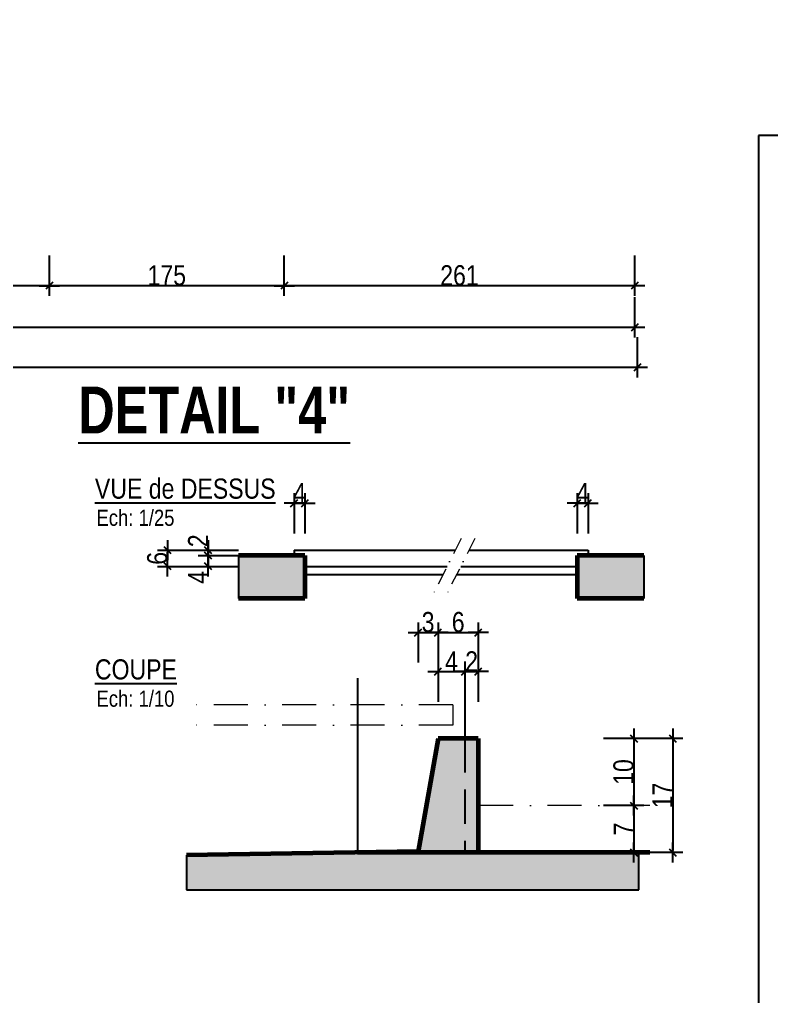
# Model space of a CAD drawing. Header units: millimetres. Extents: x 7120 to 15038, y -9128 to -4928.
# Drawn here: x 13437 to 13998, y -8284 to -7556 of the extents above; entities that cross this region are included whole.
import ezdxf
from ezdxf.enums import TextEntityAlignment as Align

# ---------------------------------------------------------------- set-up
doc = ezdxf.new("R2010")
doc.units = ezdxf.units.MM
doc.linetypes.add('CACHEX2', pattern=[19.05, 12.7, -6.35])
doc.linetypes.add('TIRETPTX2', pattern=[50.8, 25.4, -12.7, 0, -12.7])
for name, color, linetype in [('01-cartouche-cage A', 7, 'Continuous'), ('01_Cad_2', 5, 'Continuous'), ('01_cote_gen', 4, 'Continuous'), ('01_linteaux', 2, 'Continuous'), ('01_poch_BN', 9, 'Continuous'), ('01_poch_murs', 253, 'Continuous'), ('01_texte', 230, 'Continuous'), ('AA_COTES', 2, 'Continuous')]:
    doc.layers.add(name, color=color, linetype=linetype)
doc.layers.add('01_murs_coup', color=5, linetype='Continuous', lineweight=60)
doc.layers.add('01_tram_axes', color=2, linetype='TIRETPTX2', lineweight=9)
doc.styles.add('ARIAL NA', font='ARIALN.TTF')
doc.styles.add('impact', font='impact.ttf')
doc.styles.add('STYLE2', font='ARIALN.TTF')
doc.styles.add('stylemattecart', font='ARIALN.TTF')
doc.dimstyles.new('JB10', dxfattribs={"dimscale": 0.1, "dimtxt": 150, "dimasz": 15, "dimexe": 0.1, "dimexo": 0.1, "dimgap": 0.09, "dimtad": 1, "dimdec": 1, "dimlfac": 0.2, "dimdsep": 46, "dimtxsty": 'STYLE2', "dimblk1": 'BOND_G', "dimblk2": 'BOND_D', "dimsah": 1, "dimcen": 1.5, "dimdle": 0.01, "dimse1": 1, "dimse2": 1, "dimclrd": 4, "dimclre": 2, "dimclrt": 6, "dimazin": 2, "dimtfac": 2.333333, "dimtdec": 1, "dimtix": 1, "dimtmove": 2, "dimatfit": 3, "dimldrblk": 'BOND_G', "dimfxl": 1, "dimtolj": 1, "dimtzin": 0, "dimarcsym": 0})
doc.dimstyles.new('JB25', dxfattribs={"dimscale": 0.1, "dimtxt": 150, "dimasz": 15, "dimexe": 0.1, "dimexo": 0.1, "dimgap": 0.09, "dimtad": 1, "dimdec": 1, "dimlfac": 0.5, "dimdsep": 46, "dimtxsty": 'STYLE2', "dimblk1": 'BOND_G', "dimblk2": 'BOND_D', "dimsah": 1, "dimcen": 1.5, "dimdle": 0.01, "dimse1": 1, "dimse2": 1, "dimclrd": 4, "dimclre": 2, "dimclrt": 6, "dimazin": 2, "dimtfac": 2.333333, "dimtdec": 1, "dimtix": 1, "dimtmove": 2, "dimatfit": 3, "dimldrblk": 'BOND_G', "dimfxl": 1, "dimtolj": 1, "dimtzin": 0, "dimarcsym": 0})
doc.dimstyles.new('JB50', dxfattribs={"dimscale": 0.1, "dimtxt": 150, "dimasz": 15, "dimexe": 0.1, "dimexo": 0.1, "dimgap": 0.09, "dimtad": 1, "dimdec": 1, "dimdsep": 46, "dimtxsty": 'STYLE2', "dimblk1": 'BOND_G', "dimblk2": 'BOND_D', "dimsah": 1, "dimcen": 1.5, "dimdle": 0.01, "dimse1": 1, "dimse2": 1, "dimclrd": 4, "dimclre": 2, "dimclrt": 6, "dimazin": 2, "dimtfac": 2.333333, "dimtdec": 1, "dimtix": 1, "dimtmove": 2, "dimatfit": 3, "dimldrblk": 'BOND_G', "dimfxl": 1, "dimtolj": 1, "dimtzin": 0, "dimarcsym": 0})

# ---------------------------------------------------------------- blocks, each defined once
blk = doc.blocks.new('BOND_G')
at = {"layer": 'AA_COTES', "color": 0}
for p, q in [((0, -5), (0, 15)), ((5, 0), (-5, 0)), ((1.77, 1.77), (-1.77, -1.77))]:
    blk.add_line(p, q, dxfattribs=at)
blk = doc.blocks.new('BOND_D')
at = {"layer": 'AA_COTES', "color": 0}
for p, q in [((0, 5), (0, -15)), ((5, 0), (-5, 0)), ((-1.77, -1.77), (1.77, 1.77))]:
    blk.add_line(p, q, dxfattribs=at)
blk = doc.blocks.new('*D62')
at = {"layer": '01_cote_gen', "color": 4, "lineweight": -2, "transparency": 16777216}
blk.add_line((13458.13, -7754.55), (13269.13, -7754.55), dxfattribs=at)
at = {"layer": 'DEFPOINTS', "color": 0}
for p in [(13267.63, -7660.95), (13459.63, -7660.95), (13267.63, -7754.55)]:
    blk.add_point(p, dxfattribs=at)
at = {"layer": '01_cote_gen', "color": 4, "lineweight": -2, "transparency": 16777216, "xscale": 1.5, "yscale": 1.5, "zscale": 1.5, "rotation": 180}
blk.add_blockref('BOND_D', (13267.63, -7754.55), dxfattribs=at)
at = {"layer": '01_cote_gen', "color": 4, "lineweight": -2, "transparency": 16777216, "xscale": 1.5, "yscale": 1.5, "zscale": 1.5}
blk.add_blockref('BOND_G', (13459.63, -7754.55), dxfattribs=at)
at = {"layer": '01_cote_gen', "color": 6, "transparency": 16777216, "insert": (13363.63, -7746.89), "char_height": 15, "attachment_point": 5, "style": 'STYLE2'}
blk.add_mtext('\\A1;192', dxfattribs=at)
blk = doc.blocks.new('*D67')
at = {"layer": '01_cote_gen', "color": 4, "lineweight": -2, "transparency": 16777216}
blk.add_line((13896.13, -7815.47), (9422.13, -7815.47), dxfattribs=at)
at = {"layer": 'DEFPOINTS', "color": 0}
for p in [(9420.63, -7661.49), (13897.63, -7732.05), (9420.63, -7815.47)]:
    blk.add_point(p, dxfattribs=at)
at = {"layer": '01_cote_gen', "color": 4, "lineweight": -2, "transparency": 16777216, "xscale": 1.5, "yscale": 1.5, "zscale": 1.5, "rotation": 180}
blk.add_blockref('BOND_D', (9420.63, -7815.47), dxfattribs=at)
at = {"layer": '01_cote_gen', "color": 4, "lineweight": -2, "transparency": 16777216, "xscale": 1.5, "yscale": 1.5, "zscale": 1.5}
blk.add_blockref('BOND_G', (13897.63, -7815.47), dxfattribs=at)
at = {"layer": '01_cote_gen', "color": 6, "transparency": 16777216, "insert": (11659.13, -7807.96), "char_height": 15, "attachment_point": 5, "style": 'STYLE2'}
blk.add_mtext('\\A1;4477', dxfattribs=at)
blk = doc.blocks.new('cartstruc')
at = {"layer": '01-cartouche-cage A', "linetype": 'Continuous'}
for p, q in [((0, 1485), (-1050, 1485)), ((-1050, 1485), (-1050, 0))]:
    blk.add_line(p, q, dxfattribs=at)
at = {"layer": '01-cartouche-cage A', "color": 7, "style": 'stylemattecart'}
for tag, height, p in [('NOMCLIENT', 30, (-525.01, 1399.62)), ('ADRESSE1CLIENT', 25, (-525.02, 1326.7)), ('ADRESSE2CLIENT', 25, (-525.03, 1283.86)), ('NOMAFFAIRE1', 45, (-525.05, 1189.84)), ('NOMAFFAIRE2', 45, (-525.07, 1110.44)), ('NOMAFFAIRE3', 45, (-525.08, 1031.74)), ('ADRESSE1AFFAIRE', 20, (-525.1, 943.27)), ('ADRESSE2AFFAIRE', 20, (-525.11, 909.19)), ('INDICE-A', 15, (-959.12, 428.37)), ('DATE-A', 15, (-861.87, 428.37)), ('INDICE-B', 15, (-959.12, 400.48)), ('DATE-B', 15, (-861.87, 400.48)), ('INDICE-C', 15, (-959.12, 369.37)), ('DATE-C', 15, (-861.87, 369.37)), ('INDICE-D', 15, (-959.12, 338.27)), ('DATE-D', 15, (-861.87, 338.27)), ('INDICE-E', 15, (-959.12, 307.16)), ('DATE-E', 15, (-861.87, 307.16)), ('INDICE-F', 15, (-959.12, 276.06)), ('DATE-F', 15, (-861.87, 276.06))]:
    blk.add_attdef(tag, text='', height=height, dxfattribs=at).set_placement(p, align=Align.MIDDLE_CENTER)
for tag, height, p in [('NOMARCHI', 15, (-831.13, 803.31)), ('MODEL', 15, (-408.94, 803.31)), ('BETSTRUCTURE', 15, (-831.13, 776.53)), ('MOE', 15, (-408.94, 776.53)), ('BETFLUIDES', 15, (-831.13, 749.48)), ('CSPS', 15, (-408.94, 749.48)), ('ECONOMISTE', 15, (-831.13, 722.7)), ('OPC', 15, (-408.94, 722.7)), ('BDC', 15, (-831.13, 695.93)), ('NOMENTREPRISE', 15, (-408.94, 695.93)), ('NUMBAT', 27, (-249.53, 614.69)), ('PHASE', 35, (-249.53, 537.94)), ('CONT-SOL', 12, (-138.62, 490.23)), ('NOMDESS', 15, (-451.79, 132.3)), ('NOMING', 15, (-451.79, 104.26)), ('ECH', 15, (-451.79, 76.34)), ('NUMAFF', 25, (-196.33, 48.91))]:
    blk.add_attdef(tag, text='', height=height, dxfattribs=at).set_placement(p, align=Align.BOTTOM_LEFT)
at = {"layer": '01-cartouche-cage A', "color": 7, "style": 'stylemattecart', "width": 0.8}
for tag, p in [('TITRTEPLAN1', (-677.28, 664.55)), ('TITRTEPLAN2', (-677.28, 610.16)), ('TITRTEPLAN3', (-677.28, 556)), ('TITRTEPLAN4', (-677.28, 501.38))]:
    blk.add_attdef(tag, text='', height=33, dxfattribs=at).set_placement(p, align=Align.MIDDLE_CENTER)
at = {"layer": '01-cartouche-cage A', "color": 7, "style": 'stylemattecart'}
for tag, p in [('MODIF-A', (-802.62, 428.37)), ('MODIF-B', (-802.62, 400.48)), ('MODIF-C', (-802.62, 369.37)), ('MODIF-D', (-802.62, 338.27)), ('MODIF-E', (-802.62, 307.16)), ('MODIF-F', (-802.62, 276.06))]:
    blk.add_attdef(tag, text='', height=15, dxfattribs=at).set_placement(p, align=Align.MIDDLE_LEFT)
at = {"layer": '01-cartouche-cage A', "color": 255, "style": 'stylemattecart'}
for tag, height, p in [('N°P', 35, (-320.96, 255.96)), ('IP', 35, (-210.33, 255.96)), ('DATEPLAN', 15, (-257.72, 226.83))]:
    blk.add_attdef(tag, text='', height=height, dxfattribs=at).set_placement(p, align=Align.BOTTOM_LEFT)
blk = doc.blocks.new('*D265')
at = {"layer": '01_cote_gen', "color": 4, "lineweight": -2, "transparency": 16777216}
blk.add_line((13894.13, -7754.55), (13636.13, -7754.55), dxfattribs=at)
at = {"layer": 'DEFPOINTS', "color": 0}
for p in [(13634.63, -7564.23), (13895.63, -7564.23), (13634.63, -7754.55)]:
    blk.add_point(p, dxfattribs=at)
at = {"layer": '01_cote_gen', "color": 4, "lineweight": -2, "transparency": 16777216, "xscale": 1.5, "yscale": 1.5, "zscale": 1.5, "rotation": 180}
blk.add_blockref('BOND_D', (13634.63, -7754.55), dxfattribs=at)
at = {"layer": '01_cote_gen', "color": 4, "lineweight": -2, "transparency": 16777216, "xscale": 1.5, "yscale": 1.5, "zscale": 1.5}
blk.add_blockref('BOND_G', (13895.63, -7754.55), dxfattribs=at)
at = {"layer": '01_cote_gen', "color": 6, "transparency": 16777216, "insert": (13765.13, -7746.89), "char_height": 15, "attachment_point": 5, "style": 'STYLE2'}
blk.add_mtext('\\A1;261', dxfattribs=at)
blk = doc.blocks.new('*D266')
at = {"layer": '01_cote_gen', "color": 4, "lineweight": -2, "transparency": 16777216}
blk.add_line((13633.13, -7754.55), (13461.13, -7754.55), dxfattribs=at)
at = {"layer": 'DEFPOINTS', "color": 0}
for p in [(13459.63, -7556.23), (13634.63, -7564.23), (13459.63, -7754.55)]:
    blk.add_point(p, dxfattribs=at)
at = {"layer": '01_cote_gen', "color": 4, "lineweight": -2, "transparency": 16777216, "xscale": 1.5, "yscale": 1.5, "zscale": 1.5, "rotation": 180}
blk.add_blockref('BOND_D', (13459.63, -7754.55), dxfattribs=at)
at = {"layer": '01_cote_gen', "color": 4, "lineweight": -2, "transparency": 16777216, "xscale": 1.5, "yscale": 1.5, "zscale": 1.5}
blk.add_blockref('BOND_G', (13634.63, -7754.55), dxfattribs=at)
at = {"layer": '01_cote_gen', "color": 6, "transparency": 16777216, "insert": (13547.13, -7746.89), "char_height": 15, "attachment_point": 5, "style": 'STYLE2'}
blk.add_mtext('\\A1;175', dxfattribs=at)
blk = doc.blocks.new('*D298')
at = {"layer": '01_cote_gen', "color": 4, "lineweight": -2, "transparency": 16777216}
blk.add_line((13894.13, -7785.64), (11170.13, -7785.64), dxfattribs=at)
at = {"layer": 'DEFPOINTS', "color": 0}
for p in [(13895.63, -7762.05), (11168.63, -7778.14), (11168.63, -7785.64)]:
    blk.add_point(p, dxfattribs=at)
at = {"layer": '01_cote_gen', "color": 4, "lineweight": -2, "transparency": 16777216, "xscale": 1.5, "yscale": 1.5, "zscale": 1.5, "rotation": 180}
blk.add_blockref('BOND_D', (11168.63, -7785.64), dxfattribs=at)
at = {"layer": '01_cote_gen', "color": 4, "lineweight": -2, "transparency": 16777216, "xscale": 1.5, "yscale": 1.5, "zscale": 1.5}
blk.add_blockref('BOND_G', (13895.63, -7785.64), dxfattribs=at)
at = {"layer": '01_cote_gen', "color": 6, "transparency": 16777216, "insert": (12532.13, -7778.1), "char_height": 15, "attachment_point": 5, "style": 'STYLE2'}
blk.add_mtext('\\A1;2727', dxfattribs=at)
blk = doc.blocks.new('*D592')
at = {"layer": '01_cote_gen', "color": 4, "lineweight": -2, "transparency": 16777216}
blk.add_line((13750.67, -8012.91), (13777.67, -8012.91), dxfattribs=at)
at = {"layer": 'DEFPOINTS', "color": 0}
for p in [(13779.17, -8012.91), (13749.17, -8091.89), (13779.17, -8091.89)]:
    blk.add_point(p, dxfattribs=at)
at = {"layer": '01_cote_gen', "color": 4, "lineweight": -2, "transparency": 16777216, "xscale": 1.5, "yscale": 1.5, "zscale": 1.5, "rotation": 180}
blk.add_blockref('BOND_G', (13749.17, -8012.91), dxfattribs=at)
at = {"layer": '01_cote_gen', "color": 4, "lineweight": -2, "transparency": 16777216, "xscale": 1.5, "yscale": 1.5, "zscale": 1.5}
blk.add_blockref('BOND_D', (13779.17, -8012.91), dxfattribs=at)
at = {"layer": '01_cote_gen', "color": 6, "transparency": 16777216, "insert": (13764.17, -8005.24), "char_height": 15, "attachment_point": 5, "style": 'STYLE2'}
blk.add_mtext('\\A1;6', dxfattribs=at)
blk = doc.blocks.new('*D593')
at = {"layer": '01_cote_gen', "color": 4, "lineweight": -2, "transparency": 16777216}
blk.add_line((13750.67, -8041.97), (13767.67, -8041.97), dxfattribs=at)
at = {"layer": 'DEFPOINTS', "color": 0}
for p in [(13749.17, -8035.41), (13769.17, -8041.97), (13769.17, -8046.99)]:
    blk.add_point(p, dxfattribs=at)
at = {"layer": '01_cote_gen', "color": 4, "lineweight": -2, "transparency": 16777216, "xscale": 1.5, "yscale": 1.5, "zscale": 1.5, "rotation": 180}
blk.add_blockref('BOND_G', (13749.17, -8041.97), dxfattribs=at)
at = {"layer": '01_cote_gen', "color": 4, "lineweight": -2, "transparency": 16777216, "xscale": 1.5, "yscale": 1.5, "zscale": 1.5}
blk.add_blockref('BOND_D', (13769.17, -8041.97), dxfattribs=at)
at = {"layer": '01_cote_gen', "color": 6, "transparency": 16777216, "insert": (13759.17, -8034.46), "char_height": 15, "attachment_point": 5, "style": 'STYLE2'}
blk.add_mtext('\\A1;4', dxfattribs=at)
blk = doc.blocks.new('*D583')
at = {"layer": '01_cote_gen', "color": 4, "lineweight": -2, "transparency": 16777216}
blk.add_line((13770.67, -8041.97), (13777.67, -8041.97), dxfattribs=at)
at = {"layer": 'DEFPOINTS', "color": 0}
for p in [(13779.17, -8038.06), (13779.17, -8041.97), (13769.17, -8052.12)]:
    blk.add_point(p, dxfattribs=at)
at = {"layer": '01_cote_gen', "color": 4, "lineweight": -2, "transparency": 16777216, "xscale": 1.5, "yscale": 1.5, "zscale": 1.5, "rotation": 180}
blk.add_blockref('BOND_G', (13769.17, -8041.97), dxfattribs=at)
at = {"layer": '01_cote_gen', "color": 4, "lineweight": -2, "transparency": 16777216, "xscale": 1.5, "yscale": 1.5, "zscale": 1.5}
blk.add_blockref('BOND_D', (13779.17, -8041.97), dxfattribs=at)
at = {"layer": '01_cote_gen', "color": 6, "transparency": 16777216, "insert": (13774.17, -8034.43), "char_height": 15, "attachment_point": 5, "style": 'STYLE2'}
blk.add_mtext('\\A1;2', dxfattribs=at)
blk = doc.blocks.new('*D594')
at = {"layer": '01_cote_gen', "color": 4, "lineweight": -2, "transparency": 16777216}
blk.add_line((13923.94, -8093.39), (13923.94, -8175.39), dxfattribs=at)
at = {"layer": 'DEFPOINTS', "color": 0}
for p in [(13779.17, -8091.89), (13798.08, -8176.89), (13923.94, -8176.89)]:
    blk.add_point(p, dxfattribs=at)
at = {"layer": '01_cote_gen', "color": 4, "lineweight": -2, "transparency": 16777216, "xscale": 1.5, "yscale": 1.5, "zscale": 1.5}
for name, p, rotation in [('BOND_G', (13923.94, -8091.89), 90), ('BOND_D', (13923.94, -8176.89), 270)]:
    blk.add_blockref(name, p, dxfattribs=dict(at, rotation=rotation))
at = {"layer": '01_cote_gen', "color": 6, "transparency": 16777216, "insert": (13916.4, -8134.39), "char_height": 15, "attachment_point": 5, "rotation": 90, "style": 'STYLE2'}
blk.add_mtext('\\A1;17', dxfattribs=at)
blk = doc.blocks.new('*D595')
at = {"layer": '01_cote_gen', "color": 4, "lineweight": -2, "transparency": 16777216}
blk.add_line((13735.82, -8012.91), (13747.67, -8012.91), dxfattribs=at)
at = {"layer": 'DEFPOINTS', "color": 0}
for p in [(13749.17, -8012.91), (13749.17, -8091.89), (13734.32, -8176.19)]:
    blk.add_point(p, dxfattribs=at)
at = {"layer": '01_cote_gen', "color": 4, "lineweight": -2, "transparency": 16777216, "xscale": 1.5, "yscale": 1.5, "zscale": 1.5, "rotation": 180}
blk.add_blockref('BOND_G', (13734.32, -8012.91), dxfattribs=at)
at = {"layer": '01_cote_gen', "color": 4, "lineweight": -2, "transparency": 16777216, "xscale": 1.5, "yscale": 1.5, "zscale": 1.5}
blk.add_blockref('BOND_D', (13749.17, -8012.91), dxfattribs=at)
at = {"layer": '01_cote_gen', "color": 6, "transparency": 16777216, "insert": (13741.75, -8005.24), "char_height": 15, "attachment_point": 5, "style": 'STYLE2'}
blk.add_mtext('\\A1;3', dxfattribs=at)
blk = doc.blocks.new('*D596')
at = {"layer": '01_cote_gen', "color": 4, "lineweight": -2, "transparency": 16777216}
blk.add_line((13577.97, -7962.16), (13577.97, -7957.16), dxfattribs=at)
at = {"layer": 'DEFPOINTS', "color": 0}
for p in [(13577.97, -7955.66), (13650.03, -7955.66), (13665.87, -7963.66)]:
    blk.add_point(p, dxfattribs=at)
at = {"layer": '01_cote_gen', "color": 4, "lineweight": -2, "transparency": 16777216, "xscale": 1.5, "yscale": 1.5, "zscale": 1.5}
for name, p, rotation in [('BOND_D', (13577.97, -7955.66), 90), ('BOND_G', (13577.97, -7963.66), 270)]:
    blk.add_blockref(name, p, dxfattribs=dict(at, rotation=rotation))
at = {"layer": '01_cote_gen', "color": 6, "transparency": 16777216, "insert": (13570.46, -7971.83), "char_height": 15, "attachment_point": 5, "rotation": 90, "style": 'STYLE2'}
blk.add_mtext('\\A1;4', dxfattribs=at)
blk = doc.blocks.new('*D584')
at = {"layer": '01_cote_gen', "color": 4, "lineweight": -2, "transparency": 16777216}
blk.add_line((13547.73, -7962.16), (13547.73, -7953.16), dxfattribs=at)
at = {"layer": 'DEFPOINTS', "color": 0}
for p in [(13547.73, -7951.66), (13590.48, -7951.66), (13589.61, -7963.66)]:
    blk.add_point(p, dxfattribs=at)
at = {"layer": '01_cote_gen', "color": 4, "lineweight": -2, "transparency": 16777216, "xscale": 1.5, "yscale": 1.5, "zscale": 1.5}
for name, p, rotation in [('BOND_D', (13547.73, -7951.66), 90), ('BOND_G', (13547.73, -7963.66), 270)]:
    blk.add_blockref(name, p, dxfattribs=dict(at, rotation=rotation))
at = {"layer": '01_cote_gen', "color": 6, "transparency": 16777216, "insert": (13540.06, -7957.66), "char_height": 15, "attachment_point": 5, "rotation": 90, "style": 'STYLE2'}
blk.add_mtext('\\A1;6', dxfattribs=at)
blk = doc.blocks.new('*D585')
at = {"layer": '01_cote_gen', "color": 4, "lineweight": -2, "transparency": 16777216}
blk.add_line((13577.97, -7954.16), (13577.97, -7953.16), dxfattribs=at)
at = {"layer": 'DEFPOINTS', "color": 0}
for p in [(13570.23, -7951.66), (13570.47, -7955.66), (13577.97, -7951.66)]:
    blk.add_point(p, dxfattribs=at)
at = {"layer": '01_cote_gen', "color": 4, "lineweight": -2, "transparency": 16777216, "xscale": 1.5, "yscale": 1.5, "zscale": 1.5}
for name, p, rotation in [('BOND_D', (13577.97, -7951.66), 90), ('BOND_G', (13577.97, -7955.66), 270)]:
    blk.add_blockref(name, p, dxfattribs=dict(at, rotation=rotation))
at = {"layer": '01_cote_gen', "color": 6, "transparency": 16777216, "insert": (13570.43, -7944.59), "char_height": 15, "attachment_point": 5, "rotation": 90, "style": 'STYLE2'}
blk.add_mtext('\\A1;2', dxfattribs=at)
blk = doc.blocks.new('*D597')
at = {"layer": '01_cote_gen', "color": 4, "lineweight": -2, "transparency": 16777216}
for p, q in [((13640.53, -7916.59), (13639.03, -7916.59)), ((13650.03, -7916.59), (13642.03, -7916.59)), ((13651.53, -7916.59), (13653.03, -7916.59))]:
    blk.add_line(p, q, dxfattribs=at)
at = {"layer": 'DEFPOINTS', "color": 0}
for p in [(13642.03, -7916.59), (13642.03, -7951.66), (13650.03, -7955.66)]:
    blk.add_point(p, dxfattribs=at)
at = {"layer": '01_cote_gen', "color": 4, "lineweight": -2, "transparency": 16777216, "xscale": 1.5, "yscale": 1.5, "zscale": 1.5}
blk.add_blockref('BOND_D', (13642.03, -7916.59), dxfattribs=at)
at = {"layer": '01_cote_gen', "color": 4, "lineweight": -2, "transparency": 16777216, "xscale": 1.5, "yscale": 1.5, "zscale": 1.5, "rotation": 180}
blk.add_blockref('BOND_G', (13650.03, -7916.59), dxfattribs=at)
at = {"layer": '01_cote_gen', "color": 6, "transparency": 16777216, "insert": (13646.03, -7909.08), "char_height": 15, "attachment_point": 5, "style": 'STYLE2'}
blk.add_mtext('\\A1;4', dxfattribs=at)
blk = doc.blocks.new('*D598')
at = {"layer": '01_cote_gen', "color": 4, "lineweight": -2, "transparency": 16777216}
for p, q in [((13851.4, -7916.59), (13849.9, -7916.59)), ((13860.9, -7916.59), (13852.9, -7916.59)), ((13862.4, -7916.59), (13863.9, -7916.59))]:
    blk.add_line(p, q, dxfattribs=at)
at = {"layer": 'DEFPOINTS', "color": 0}
for p in [(13852.9, -7916.59), (13852.9, -7955.66), (13860.9, -7955.66)]:
    blk.add_point(p, dxfattribs=at)
at = {"layer": '01_cote_gen', "color": 4, "lineweight": -2, "transparency": 16777216, "xscale": 1.5, "yscale": 1.5, "zscale": 1.5}
blk.add_blockref('BOND_D', (13852.9, -7916.59), dxfattribs=at)
at = {"layer": '01_cote_gen', "color": 4, "lineweight": -2, "transparency": 16777216, "xscale": 1.5, "yscale": 1.5, "zscale": 1.5, "rotation": 180}
blk.add_blockref('BOND_G', (13860.9, -7916.59), dxfattribs=at)
at = {"layer": '01_cote_gen', "color": 6, "transparency": 16777216, "insert": (13856.9, -7909.08), "char_height": 15, "attachment_point": 5, "style": 'STYLE2'}
blk.add_mtext('\\A1;4', dxfattribs=at)
blk = doc.blocks.new('*D586')
at = {"layer": '01_cote_gen', "color": 4, "lineweight": -2, "transparency": 16777216}
blk.add_line((13895.02, -8093.39), (13895.02, -8140.39), dxfattribs=at)
at = {"layer": 'DEFPOINTS', "color": 0}
for p in [(13779.17, -8091.89), (13831.99, -8141.89), (13895.02, -8141.89)]:
    blk.add_point(p, dxfattribs=at)
at = {"layer": '01_cote_gen', "color": 4, "lineweight": -2, "transparency": 16777216, "xscale": 1.5, "yscale": 1.5, "zscale": 1.5}
for name, p, rotation in [('BOND_G', (13895.02, -8091.89), 90), ('BOND_D', (13895.02, -8141.89), 270)]:
    blk.add_blockref(name, p, dxfattribs=dict(at, rotation=rotation))
at = {"layer": '01_cote_gen', "color": 6, "transparency": 16777216, "insert": (13887.36, -8116.89), "char_height": 15, "attachment_point": 5, "rotation": 90, "style": 'STYLE2'}
blk.add_mtext('\\A1;10', dxfattribs=at)
blk = doc.blocks.new('*D587')
at = {"layer": '01_cote_gen', "color": 4, "lineweight": -2, "transparency": 16777216}
blk.add_line((13895.02, -8143.39), (13895.02, -8175.39), dxfattribs=at)
at = {"layer": 'DEFPOINTS', "color": 0}
for p in [(13882.42, -8141.89), (13882.42, -8176.89), (13895.02, -8176.89)]:
    blk.add_point(p, dxfattribs=at)
at = {"layer": '01_cote_gen', "color": 4, "lineweight": -2, "transparency": 16777216, "xscale": 1.5, "yscale": 1.5, "zscale": 1.5}
for name, p, rotation in [('BOND_G', (13895.02, -8141.89), 90), ('BOND_D', (13895.02, -8176.89), 270)]:
    blk.add_blockref(name, p, dxfattribs=dict(at, rotation=rotation))
at = {"layer": '01_cote_gen', "color": 6, "transparency": 16777216, "insert": (13887.52, -8159.39), "char_height": 15, "attachment_point": 5, "rotation": 90, "style": 'STYLE2'}
blk.add_mtext('\\A1;7', dxfattribs=at)

msp = doc.modelspace()

# ---------------------------------------------------------------- hatches: boundary and pattern name
at = {"layer": '01_poch_BN'}
h = msp.add_hatch(color=256, dxfattribs=at)
h.dxf.hatch_style = 1
h.paths.add_polyline_path([(13650.03, -7955.66), (13600.5, -7955.66), (13600.5, -7987.66), (13650.03, -7987.66)])
h.paths.add_polyline_path([(13902.43, -7955.66), (13852.9, -7955.66), (13852.9, -7987.66), (13902.43, -7987.66)])
h = msp.add_hatch(color=256, dxfattribs=at)
h.dxf.hatch_style = 1
h.paths.add_polyline_path([(13779.17, -8091.89), (13749.17, -8091.89), (13734.14, -8176.89), (13779.17, -8176.89)])
h.paths.add_polyline_path([(13898.8, -8176.89), (13779.17, -8176.89), (13734.14, -8176.89), (13734.32, -8176.19), (13561.82, -8178.77), (13561.82, -8204.67), (13898.8, -8204.67)])

# ---------------------------------------------------------------- linework, layer by layer
at = {"layer": '01_linteaux'}
for p, q in [((13642.03, -7951.66), (13761.97, -7951.66)), ((13642.03, -7951.66), (13642.03, -7955.66)), ((13772.11, -7951.66), (13860.9, -7951.66)), ((13860.9, -7951.66), (13860.9, -7955.66)), ((13650.03, -7963.66), (13755.9, -7963.66)), ((13650.03, -7969.66), (13752.87, -7969.66)), ((13763.02, -7969.66), (13852.9, -7969.66)), ((13766.05, -7963.66), (13852.9, -7963.66)), ((13689.17, -8046.99), (13689.17, -8176.89)), ((13769.17, -8046.99), (13769.17, -8091.89)), ((13779.17, -8176.89), (13769.17, -8176.89))]:
    msp.add_line(p, q, dxfattribs=at)
at = {"layer": '01_linteaux', "linetype": 'CACHEX2', "ltscale": 2}
msp.add_line((13769.17, -8091.89), (13769.17, -8176.89), dxfattribs=at)
at = {"layer": '01_murs_coup'}
for p, q in [((13650.03, -7955.66), (13600.5, -7955.66)), ((13650.03, -7955.66), (13650.03, -7987.66)), ((13852.9, -7955.66), (13852.9, -7987.66)), ((13902.43, -7955.66), (13852.9, -7955.66)), ((13650.03, -7987.66), (13600.5, -7987.66)), ((13902.43, -7987.66), (13852.9, -7987.66)), ((13749.17, -8091.89), (13734.32, -8176.19)), ((13779.17, -8091.89), (13749.17, -8091.89)), ((13779.17, -8091.89), (13779.17, -8176.89)), ((13734.32, -8176.19), (13561.82, -8178.77)), ((13906.99, -8176.89), (13689.17, -8176.89)), ((13906.99, -8176.89), (13779.17, -8176.89))]:
    msp.add_line(p, q, dxfattribs=at)
at = {"layer": '01_poch_BN'}
for p, q in [((13561.82, -8178.77), (13561.82, -8204.67)), ((13898.8, -8204.67), (13898.8, -8176.89)), ((13561.82, -8204.67), (13898.8, -8204.67))]:
    msp.add_line(p, q, dxfattribs=at)
at = {"layer": '01_poch_murs'}
for p, q in [((13600.5, -7955.66), (13600.5, -7987.66)), ((13902.43, -7955.66), (13902.43, -7987.66))]:
    msp.add_line(p, q, dxfattribs=at)
at = {"layer": '01_tram_axes', "ltscale": 0.5}
for p, q in [((13766.38, -7942.93), (13745.05, -7985.14)), ((13776.53, -7942.93), (13755.19, -7985.14))]:
    msp.add_line(p, q, dxfattribs=at)
at = {"layer": '01_tram_axes'}
for p, q in [((13760.2, -8066.89), (13561.82, -8066.89)), ((13760.2, -8081.89), (13561.82, -8081.89)), ((13906.99, -8141.89), (13779.17, -8141.89))]:
    msp.add_line(p, q, dxfattribs=at)
at = {"layer": '01_tram_axes', "ltscale": 2}
msp.add_line((13760.2, -8066.89), (13760.2, -8081.89), dxfattribs=at)

# ---------------------------------------------------------------- block references
at = {"layer": '01_Cad_2'}
msp.add_blockref('cartstruc', (15037.97, -9127.54), dxfattribs=at)

# ---------------------------------------------------------------- texts
at = {"layer": '01_texte', "style": 'impact'}
msp.add_text('%%UDETAIL "4"', height=35, dxfattribs=at).set_placement((13582.44, -7875.16), align=Align.BOTTOM_CENTER)
at = {"layer": '01_texte', "style": 'ARIAL NA'}
for s, height, p in [('%%UVUE de DESSUS', 15, (13493.57, -7913.23)), (' Ech: 1/25', 12, (13490.91, -7933.46)), ('%%UCOUPE', 15, (13493.57, -8047.92)), (' Ech: 1/10', 12, (13490.91, -8068.25))]:
    msp.add_text(s, height=height, dxfattribs=at).set_placement(p)

# ---------------------------------------------------------------- dimensions: what is measured, and where the dimension line sits
at = {"layer": '01_cote_gen'}
for base, p1, p2, dimstyle, picture, middle in [((13459.63, -7754.55), (13634.63, -7564.23), (13459.63, -7556.23), 'JB50', '*D266', (13547.13, -7746.89)), ((13634.63, -7754.55), (13895.63, -7564.23), (13634.63, -7564.23), 'JB50', '*D265', (13765.13, -7746.89)), ((9420.63, -7815.47), (13897.63, -7732.05), (9420.63, -7661.49), 'JB50', '*D67', (11659.13, -7807.96)), ((13267.63, -7754.55), (13459.63, -7660.95), (13267.63, -7660.95), 'JB50', '*D62', (13363.63, -7746.89)), ((11168.63, -7785.64), (13895.63, -7762.05), (11168.63, -7778.14), 'JB50', '*D298', (12532.13, -7778.1)), ((13642.03, -7916.59), (13650.03, -7955.66), (13642.03, -7951.66), 'JB25', '*D597', (13646.03, -7909.08)), ((13852.9, -7916.59), (13860.9, -7955.66), (13852.9, -7955.66), 'JB25', '*D598', (13856.9, -7909.08)), ((13749.17, -8012.91), (13734.32, -8176.19), (13749.17, -8091.89), 'JB10', '*D595', (13741.75, -8005.24)), ((13779.17, -8012.91), (13749.17, -8091.89), (13779.17, -8091.89), 'JB10', '*D592', (13764.17, -8005.24)), ((13769.17, -8041.97), (13749.17, -8035.41), (13769.17, -8046.99), 'JB10', '*D593', (13759.17, -8034.46)), ((13779.17, -8041.97), (13769.17, -8052.12), (13779.17, -8038.06), 'JB10', '*D583', (13774.17, -8034.43))]:
    dim = msp.add_linear_dim(base=base, p1=p1, p2=p2, dimstyle=dimstyle, dxfattribs=at)
    dim.commit()
    dim.dimension.update_dxf_attribs({"geometry": picture, "text_midpoint": middle})
for base, p1, p2, picture, middle in [((13577.97, -7951.66), (13570.47, -7955.66), (13570.23, -7951.66), '*D585', (13570.43, -7944.59)), ((13577.97, -7955.66), (13665.87, -7963.66), (13650.03, -7955.66), '*D596', (13570.46, -7971.83))]:
    dim = msp.add_linear_dim(base=base, p1=p1, p2=p2, angle=90, dimstyle='JB25', dxfattribs=at)
    dim.commit()
    dim.dimension.update_dxf_attribs({"geometry": picture, "text_midpoint": middle, "dimtype": 160})
for base, p1, p2, dimstyle, picture, middle in [((13547.73, -7951.66), (13589.61, -7963.66), (13590.48, -7951.66), 'JB25', '*D584', (13540.06, -7957.66)), ((13923.94, -8176.89), (13779.17, -8091.89), (13798.08, -8176.89), 'JB10', '*D594', (13916.4, -8134.39)), ((13895.02, -8141.89), (13779.17, -8091.89), (13831.99, -8141.89), 'JB10', '*D586', (13887.36, -8116.89)), ((13895.02, -8176.89), (13882.42, -8141.89), (13882.42, -8176.89), 'JB10', '*D587', (13887.52, -8159.39))]:
    dim = msp.add_linear_dim(base=base, p1=p1, p2=p2, angle=90, dimstyle=dimstyle, dxfattribs=at)
    dim.commit()
    dim.dimension.update_dxf_attribs({"geometry": picture, "text_midpoint": middle})

doc.saveas('drawing.dxf')
